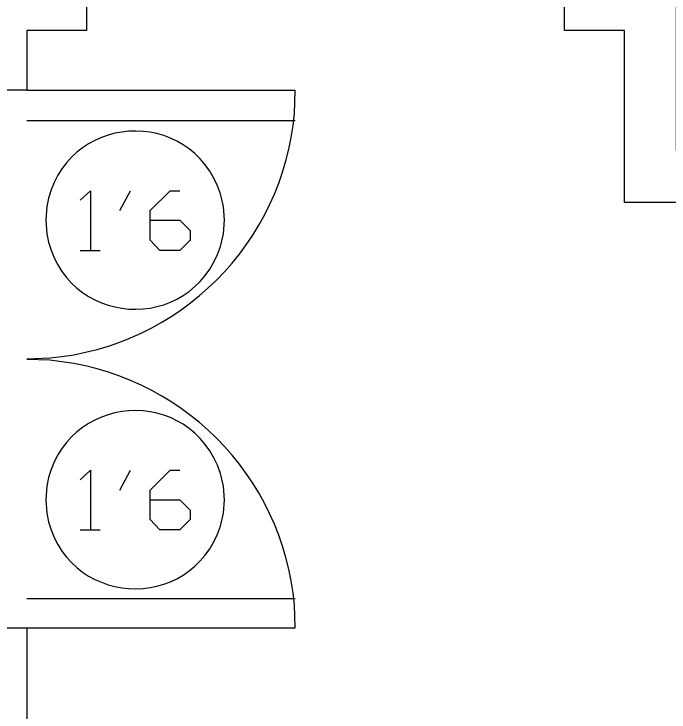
# Model space of a CAD drawing. Header units: inches. Extents: x -167 to 6071, y -6287 to -2731.
# Drawn here: x 1135.58 to 1179.43, y -5779.7 to -5732.96 of the extents above; entities that cross this region are included whole.
import ezdxf

# ---------------------------------------------------------------- set-up
doc = ezdxf.new("R2010")
doc.units = ezdxf.units.IN
doc.header["$LTSCALE"] = 96
doc.header["$MEASUREMENT"] = 0
doc.layers.add('PDF_Geometry', color=7, linetype='Continuous', true_color=0x4a4a4a)

msp = doc.modelspace()

# ---------------------------------------------------------------- linework, layer by layer
at = {"layer": 'PDF_Geometry', "color": 7}
for points in [[(1235.423, -5714.602), (1239.423, -5714.602), (1239.423, -5581.109), (1096.917, -5581.109), (1096.917, -5714.602), (1136.437, -5714.602), (1136.437, -5730.602), (1140.437, -5730.602), (1140.437, -5734.069), (1136.437, -5734.069), (1136.437, -5738.069), (1132.917, -5738.069), (1132.917, -5734.069), (1098.943, -5734.069), (1098.943, -5778.069), (1132.917, -5778.069), (1132.917, -5774.069), (1136.437, -5774.069), (1136.437, -5785.589)], [(1386.89, -5581.109), (1242.943, -5581.109), (1242.943, -5745.589), (1176.437, -5745.589), (1176.437, -5734.069), (1172.437, -5734.069), (1172.437, -5730.602), (1176.437, -5730.602), (1176.437, -5714.602), (1187.423, -5714.602), (1187.423, -5718.069), (1179.903, -5718.069), (1179.903, -5742.069)], [(1136.437, -5738.069), (1154.41, -5738.069)], [(1136.437, -5740.095), (1154.41, -5740.095)], [(1136.437, -5772.095), (1154.41, -5772.095)], [(1136.437, -5774.069), (1154.41, -5774.069)]]:
    msp.add_lwpolyline(points, dxfattribs=at)
at = {"layer": 'PDF_Geometry'}
for points in [[(1136.437, -5756.042), (1137.983, -5755.989, 0.362643), (1154.357, -5739.615), (1154.41, -5738.069)], [(1154.41, -5774.069), (1154.357, -5772.522, 0.362826), (1137.983, -5756.149), (1136.437, -5756.095)]]:
    msp.add_lwpolyline(points, format="xyb", dxfattribs=at)
for points in [[(1140.01, -5745.429), (1140.703, -5744.789), (1140.703, -5748.789)], [(1142.677, -5746.122), (1143.37, -5744.789)], [(1144.703, -5746.762), (1146.677, -5746.762), (1147.37, -5747.455), (1147.37, -5748.095), (1146.677, -5748.789), (1145.343, -5748.789), (1144.703, -5748.095), (1144.703, -5746.122), (1146.037, -5744.789), (1146.677, -5744.789)], [(1149.397, -5748.522), (1149.61, -5747.669), (1149.663, -5746.762), (1149.61, -5745.855), (1149.397, -5745.002)], [(1137.77, -5745.855), (1137.717, -5746.762), (1137.77, -5747.669)], [(1140.01, -5748.789), (1141.343, -5748.789)], [(1140.01, -5764.149), (1140.703, -5763.509), (1140.703, -5767.509)], [(1142.677, -5764.842), (1143.37, -5763.509)], [(1144.703, -5765.482), (1146.677, -5765.482), (1147.37, -5766.175), (1147.37, -5766.815), (1146.677, -5767.509), (1145.343, -5767.509), (1144.703, -5766.815), (1144.703, -5764.842), (1146.037, -5763.509), (1146.677, -5763.509)], [(1149.397, -5767.242), (1149.61, -5766.389), (1149.663, -5765.482), (1149.61, -5764.575), (1149.397, -5763.722)], [(1137.77, -5764.575), (1137.717, -5765.482), (1137.77, -5766.389)], [(1140.01, -5767.509), (1141.343, -5767.509)]]:
    msp.add_lwpolyline(points, dxfattribs=at)
for points in [[(1149.397, -5745.002), (1147.422, -5738.994), (1138.917, -5739.551), (1137.77, -5745.855)], [(1137.77, -5747.669), (1138.917, -5753.973), (1147.422, -5754.53), (1149.397, -5748.522)], [(1149.397, -5763.722), (1147.422, -5757.714), (1138.917, -5758.271), (1137.77, -5764.575)], [(1137.77, -5766.389), (1138.917, -5772.692), (1147.422, -5773.251), (1149.397, -5767.242)]]:
    msp.add_open_spline(points, degree=3, dxfattribs=at)

doc.saveas('drawing.dxf')
